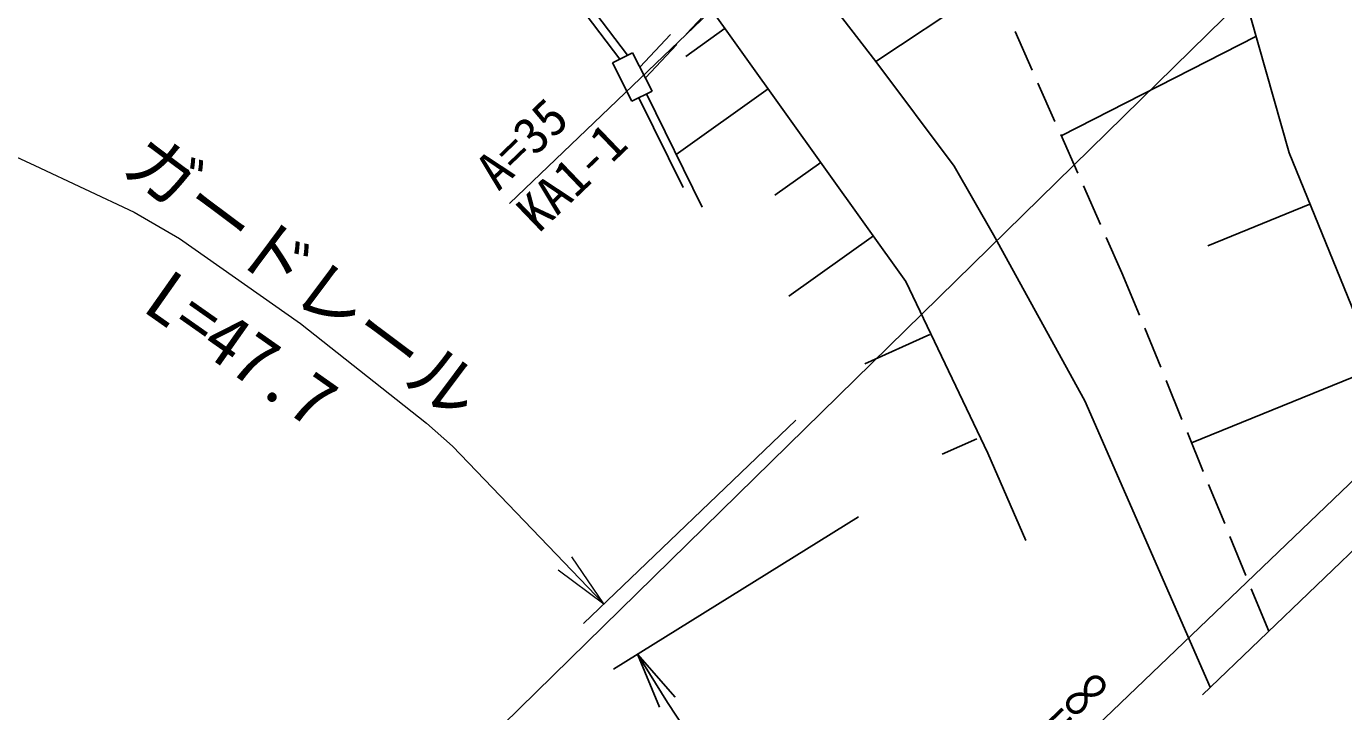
# Model space of a CAD drawing. Units: millimetres, scale not verified. Extents: x 40000 to 680000, y 20000 to 380000.
# Drawn here: x 485352 to 532150, y 242014 to 266371 of the extents above; entities that cross this region are included whole.
import ezdxf
from ezdxf.enums import TextEntityAlignment as Align

# ---------------------------------------------------------------- set-up
doc = ezdxf.new("R2010")
doc.units = ezdxf.units.MM
doc.header["$LTSCALE"] = 1000
for name, color, linetype, lineweight in [('M-BGD', 7, 'Continuous', 25), ('M-BMK-OTRS', 5, 'Continuous', 25), ('M-STR-HTXT', 7, 'Continuous', 13), ('M-STR-STRC', 7, 'Continuous', 25)]:
    doc.layers.add(name, color=color, linetype=linetype, lineweight=lineweight)
doc.styles.add('ＭＳ ゴシック', font='')
doc.styles.get('ＭＳ ゴシック').set_extended_font_data('MS Gothic')

# ---------------------------------------------------------------- blocks, each defined once
blk = doc.blocks.new('open_arrow')
at = {"color": 0, "linetype": 'Continuous', "lineweight": -2}
blk.add_lwpolyline([(7.5, 1.25), (0, 0), (7.5, -1.25)], dxfattribs=at)

msp = doc.modelspace()

# ---------------------------------------------------------------- linework, layer by layer
at = {"layer": 'M-BGD'}
for p, q in [((515534, 265119), (502883, 281532)), ((516595, 257308), (506420, 271565)), ((504108, 268284), (506438, 265209)), ((504347, 268465), (506709, 265348)), ((519716, 267899), (515534, 265119)), ((509821, 267188), (508797, 266092)), ((510176, 266302), (508777, 265303)), ((528848, 266675), (530209, 261875)), ((507152, 264918), (508233, 266075)), ((521084, 264813), (520476, 266185)), ((529036, 266011), (522117, 262481)), ((506889, 265435), (506170, 265070)), ((507582, 264072), (506889, 265435)), ((508456, 265727), (507345, 264539)), ((506170, 265070), (506863, 263706)), ((515534, 265119), (518316, 261407)), ((506863, 263706), (507582, 264072)), ((507382, 263970), (509361, 259947)), ((511710, 264153), (508440, 261819)), ((521894, 262985), (521286, 264356)), ((507115, 263834), (508683, 260646)), ((522704, 261156), (522097, 262528)), ((530209, 261875), (534986, 250149)), ((513577, 261537), (511942, 260370)), ((518316, 261407), (519707, 258959)), ((523514, 259328), (522907, 260699)), ((530951, 260052), (527324, 258574)), ((515444, 258921), (512439, 256776)), ((519707, 258959), (522960, 253060)), ((524274, 257614), (523717, 258871)), ((524274, 257614), (524892, 256103)), ((516595, 257308), (519509, 251199)), ((525082, 255640), (525650, 254252)), ((517448, 255415), (515136, 254373)), ((533316, 254249), (526747, 251572)), ((525839, 253789), (526407, 252401)), ((522960, 253060), (527412, 242884)), ((526597, 251938), (527165, 250550)), ((519116, 251716), (517888, 251162)), ((519509, 251199), (520865, 248095)), ((527354, 250087), (527923, 248699)), ((514920, 248934), (506216, 243525)), ((528112, 248236), (528680, 246848)), ((528869, 246385), (529488, 244875)), ((507065, 244052), (508129, 242340)), ((508129, 242340), (512249, 236136))]:
    msp.add_line(p, q, dxfattribs=at)
at = {"layer": 'M-BMK-OTRS'}
msp.add_line((527134, 242618), (542066, 256939), dxfattribs=at)
at = {"layer": 'M-STR-HTXT'}
for p, q in [((524171, 280835), (502520, 260069)), ((482997, 262643), (485656, 261423)), ((485656, 261423), (489188, 259761)), ((543437, 260748), (521786, 239982)), ((489188, 259761), (490790, 258836)), ((490790, 258836), (495097, 255807)), ((495097, 255807), (499568, 252264)), ((499568, 252264), (500497, 251447)), ((512684, 252375), (505151, 245150)), ((500497, 251447), (505872, 245842))]:
    msp.add_line(p, q, dxfattribs=at)
at = {"layer": 'M-STR-STRC'}
msp.add_line((528510, 267260), (497464, 236838), dxfattribs=at)

# ---------------------------------------------------------------- block references
at = {"layer": 'M-BGD', "xscale": 267, "yscale": 267, "rotation": 301.9}
msp.add_blockref('open_arrow', (507065, 244052), dxfattribs=at)
at = {"layer": 'M-STR-HTXT', "xscale": 267, "yscale": 267, "rotation": 133.8}
msp.add_blockref('open_arrow', (505872, 245842), dxfattribs=at)

# ---------------------------------------------------------------- texts
at = {"layer": 'M-STR-HTXT', "style": 'ＭＳ ゴシック'}
for s, p in [('A=35', (502395, 260200)), ('KA1-1', (503830, 258707)), ('R=∞', (521786, 239982))]:
    msp.add_text(s, height=1320, rotation=43.805, dxfattribs=at).set_placement(p, align=Align.BOTTOM_LEFT)
msp.add_text('ガードレール', height=1833, rotation=323.176, dxfattribs=at).set_placement((495224, 257484), align=Align.MIDDLE_CENTER)
msp.add_text('L=47.7', height=1833, rotation=324.884, dxfattribs=at).set_placement((492152, 253700), align=Align.BOTTOM_CENTER)

doc.saveas('drawing.dxf')
